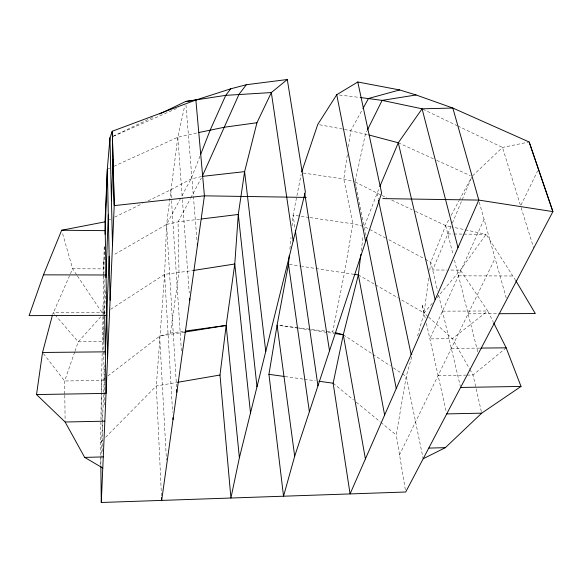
<?xml version="1.0" encoding="UTF-8"?>
<svg xmlns="http://www.w3.org/2000/svg" width="582" height="582" viewBox="0 0 582 582"><rect width="100%" height="100%" fill="white"/><g stroke="black" fill="none" stroke-linecap="round" stroke-linejoin="round"><path stroke-width="0.44" stroke-dasharray="2.91 2.18" d="M103.538 276.086L103.079 314.273L102.934 305.033M103.552 275.184L104.207 246.215M100.832 465.353L100.584 442.327L101.326 392.595M101.341 391.693L102.206 351.157M102.228 350.255L103.043 316.07M104.636 246.652L103.865 268.877L72.619 268.768L52.656 314.295M104.025 328.328L103.531 341.627L78.221 341.838L55.45 315.284M104.556 314.149L105.495 289.232M161.461 495.864L156.318 385.982L164.611 274.369L166.576 224.426L177.808 137.257L184.712 105.844M100.81 463.556L104.775 365.234M289.909 249.06L291 237.463M292.099 225.86L293.102 215.151L301.105 174.52M361.291 250.704L363.03 236.387M428.687 278.232L424.082 312.971L417.229 337.305M429.756 270.223L430.818 262.206L445.688 225.605L449.508 218.461M107.961 375.877L159.657 336.141L170.41 333.108L178.994 272.696L178.041 221.858L190.343 198.731M347.294 154.812L343.809 179.038L352.867 223.815L344.406 273.162L332.693 331.966L298.617 327.782M348.458 146.737L350.786 130.579L362.448 109.438M405.327 489.724L396.269 435.038L406.236 376.358L412.347 354.664M355.988 186.32L355.093 181.948L365.409 134.049L366.995 130.841M74.678 352.052L64.638 380.999L64.798 394.37M74.976 351.201L78.221 341.838L101.268 316.252M365.983 235.448L364.223 226.543L379.115 188.219M199.975 156.143L191.034 178.958L181.162 197.305M450.963 226.442L432.673 269.997L446.983 270.048M452.367 223.102L471.274 178.07M484.079 219.327L429.88 338.891L452.403 338.709L487.745 310.984L460.406 270.092L447.878 270.055M399.354 455.168L495.086 258.386M521.006 205.104L537.659 170.868M190.765 197.931L201.365 177.99M451.203 215.289L458.834 201.001M459.256 200.208L471.551 177.197M180.733 198.106L166.576 224.426L113.155 255.214M432.288 303.287L424.082 312.971L399.041 298.45M436.973 297.751L460.406 270.092L486.123 234.313L515.288 279.811M100.584 442.327L102.483 440.407M105.655 437.206L156.318 385.982L176.659 382.483M472.628 175.786L502.477 147.442L528.267 142.161M506.158 347.825L473.028 375.012L466.757 375.106M105.095 378.082L101.501 380.839L101.661 391.715M105.364 312.752L103.087 314.229L77.115 275.475M110.682 309.311L164.611 274.369L193.159 270.492M148.061 200.877L170.788 189.797L191.034 178.958L201.357 176.593M109.089 219.865L110.711 219.079M114.77 217.101L142.372 203.642M113.221 136.195L153.11 117.084M108.143 168.896L109.78 168.154M113.883 166.292L177.808 137.257L197.967 132.718M113.272 136.304L178.521 107.641M184.487 332.147L159.657 336.141L166.452 460.071M170.41 333.108L183.905 331.253M199.619 219.21L178.041 221.858L166.576 224.426L176.528 386.768M104.163 380.417L64.638 380.999L42.537 352.474M438.101 375.528L465.862 375.121M451.312 348.371L480.085 348.087M104.622 312.374L53.115 312.563L54.868 314.607M442.458 311.152L487.745 310.984L493.354 322.195M468.11 313.836L497.173 313.713M458.456 275.846L513.011 275.977M447.813 233.949L453.16 234M454.047 234.008L462.959 234.095M463.847 234.102L486.123 234.313L451.843 226.929M339.393 95.026L359.669 97.434M354.002 274.333L301.796 266.36M297.722 327.673L278.894 325.367L297.678 328.132M284.984 376.554L303.717 379.144M304.604 379.268L315.306 380.744M309.158 217.479L293.102 215.151L295.198 229.519M310.053 217.603L352.867 223.815L364.223 226.543L368.981 229.09M298.573 328.263L327.2 332.417M328.095 332.548L334.359 333.457M303.215 173.014L343.809 179.038L354.227 181.73M289.363 264.373L300.909 266.221M319.547 124.759L343.642 129.248M344.537 129.415L367.999 134.733M415.446 211.324L445.688 225.605L450.963 226.74M332.693 331.966L334.33 332.395M398.292 142.772L433.495 158.842M436.769 160.334L470.343 175.655M355.093 181.948L381.115 195.108M381.93 195.494L386.834 197.807M391.737 200.128L412.172 209.775M422.881 109.19L456.994 125.581M457.808 125.974L502.477 147.442L520.606 205.919M369.774 229.519L385.626 238.009M388.798 239.704L424.474 258.808M425.267 259.23L430.818 262.206L437.664 291.015M358.359 274.864L374.786 284.387M375.572 284.845L398.263 297.999M343.307 334.759L372.116 353.805M372.873 354.307L390.318 365.831M393.352 367.839L401.689 373.353M402.446 373.848L406.236 376.358L423.172 458.762M333.144 383.211L353.485 399.914M356.286 402.213L380.133 421.79M380.839 422.372L396.269 435.038M428.032 316.557L424.082 312.971L422.103 304.255L425.427 319.045M428.694 317.161L452.403 338.709L469.441 368.697M76.613 274.733L72.619 268.768L62.39 232.807M469.892 369.49L473.028 375.012L475.981 388.019M521.145 207.643L533.716 248.172M479.233 202.158L506.224 297.897M445.688 225.605L453.138 254.894M454.469 260.132L477.829 352.059M438.712 295.387L460.398 386.586M476.178 388.885L481.7 413.162M426.395 323.366L446.321 412.165M377.027 193.18L378.336 199.386M356.169 187.2L364.223 226.543M185.971 105.095L197.051 241.217M177.808 137.257L182.333 198.789M182.399 199.699L189.252 292.906M170.788 189.797L171.443 199.742M171.501 200.645L181.439 351.637M164.611 274.369L172.607 412.282M103.727 260.649L103.945 273.409M103.96 274.311L104.658 314.171M103.109 316.033L104.556 404.876M101.675 392.624L102.578 453.771M64.806 395.265L65.119 421.128"/><path stroke-width="0.87" d="M105.073 234.211L107.321 169.267L109.969 137.759L112.268 131.248L195.872 100.024L230.734 88.813L246.339 84.725L287.29 79.516L305.354 191.805L239.384 457.75L230.923 498.025L219.996 375.026L226.172 325.44L234.779 264.002L238.285 214.467L244.607 171.639L256.953 122.737L271.336 92.56L287.29 79.516M105.924 277.658L108.281 214.743M105.204 354.518L109.161 256.276M111.431 199.946L113.046 159.81L112.268 131.248L114.218 205.613L101.283 502.484L405.719 492.008L552.9 211.615L529.154 141.979L452.847 108.048L416.072 94.975L399.659 89.941L357.777 81.989L336.745 94.706L317.765 124.424L301.738 171.908M107.583 357.879L105.029 221.844L107.321 169.267L110.093 300.283M357.777 81.989L381.625 193.064L294.688 456.215L283.536 496.213L268.935 374.335L277.097 325.142L288.476 264.235L289.319 255.309M360.855 254.283L358.359 274.864L343.307 334.759L333.144 383.211L350.073 493.922L478.804 200.092L452.847 108.048L422.074 108.798L382.119 100.38L360.556 97.536M102.781 468.001L84.666 457.408L65.126 422.015L36.528 394.56L42.537 352.474L52.424 315.168M105.029 221.844L61.663 230.239L43.461 274.842L29.1 315.633L106.782 315.32M200.637 154.456L210.24 129.953L225.736 95.353L230.734 88.813M379.813 186.567L398.292 142.772L422.074 108.798L457.983 247.619M538.452 169.238L538.663 168.795M367.395 130.041L382.119 100.38L416.072 94.975M362.877 108.659L368.493 98.482L399.659 89.941M246.339 84.725L239.035 94.284L202.216 176.397L244.607 171.639L265.756 351.448M423.172 458.762L445.361 447.653L481.7 413.162L521.028 386.441L506.158 347.825L493.754 322.995M159.621 113.963L185.673 101.486L225.736 95.353L271.336 92.56L293.168 240.933M198.848 132.521L224.565 127.189L256.953 122.737M177.546 382.33L219.996 375.026M184.487 332.147L226.172 325.44L239.384 457.75M193.159 270.492L234.779 264.002L250.5 412.944M185.673 101.486L195.872 100.024L204.42 195.836L161.672 500.404L161.549 497.683M185.702 331.005L226.172 325.44M201.423 218.992L238.285 214.467L256.989 386.783M84.666 457.408L103.269 456.899M428.767 448.104L445.361 447.653M65.126 422.015L104.825 421.172M446.714 413.911L481.7 413.162M36.528 394.56L106.033 393.396L104.673 315.066M460.602 387.452L521.028 386.441M42.537 352.474L105.313 351.841M480.987 348.08L506.158 347.825M498.992 313.705L535.324 313.56L515.739 280.582M43.461 274.842L106.026 274.988M61.663 230.239L105.197 230.654M306.256 197.414L204.42 195.836L114.218 205.613L113.046 159.81M382.811 198.6L478.804 200.092L552.9 211.615L529.154 141.979M354.867 274.442L358.359 274.864L384.629 415.046M268.935 374.335L284.096 376.43M318.878 381.239L333.144 383.211M335.254 333.588L343.307 334.759L365.409 458.922M335.145 332.606L343.307 334.759M368.864 134.966L398.292 142.772L435.147 299.737M378.526 200.266L411.139 354.54M366.333 237.223L396.247 388.529M336.745 94.706L365.612 241.523M304.692 193.333L329.514 350.8M295.329 230.421L317.947 385.801M288.476 264.235L309.377 411.743M277.097 325.142L294.688 456.215M197.269 243.923L197.422 245.728M189.645 298.34L189.783 300.145M176.695 389.489L176.863 392.21M172.919 417.723L173.021 419.542M109.969 137.759L112.493 245.109M100.846 466.247L101.283 502.484"/></g></svg>
